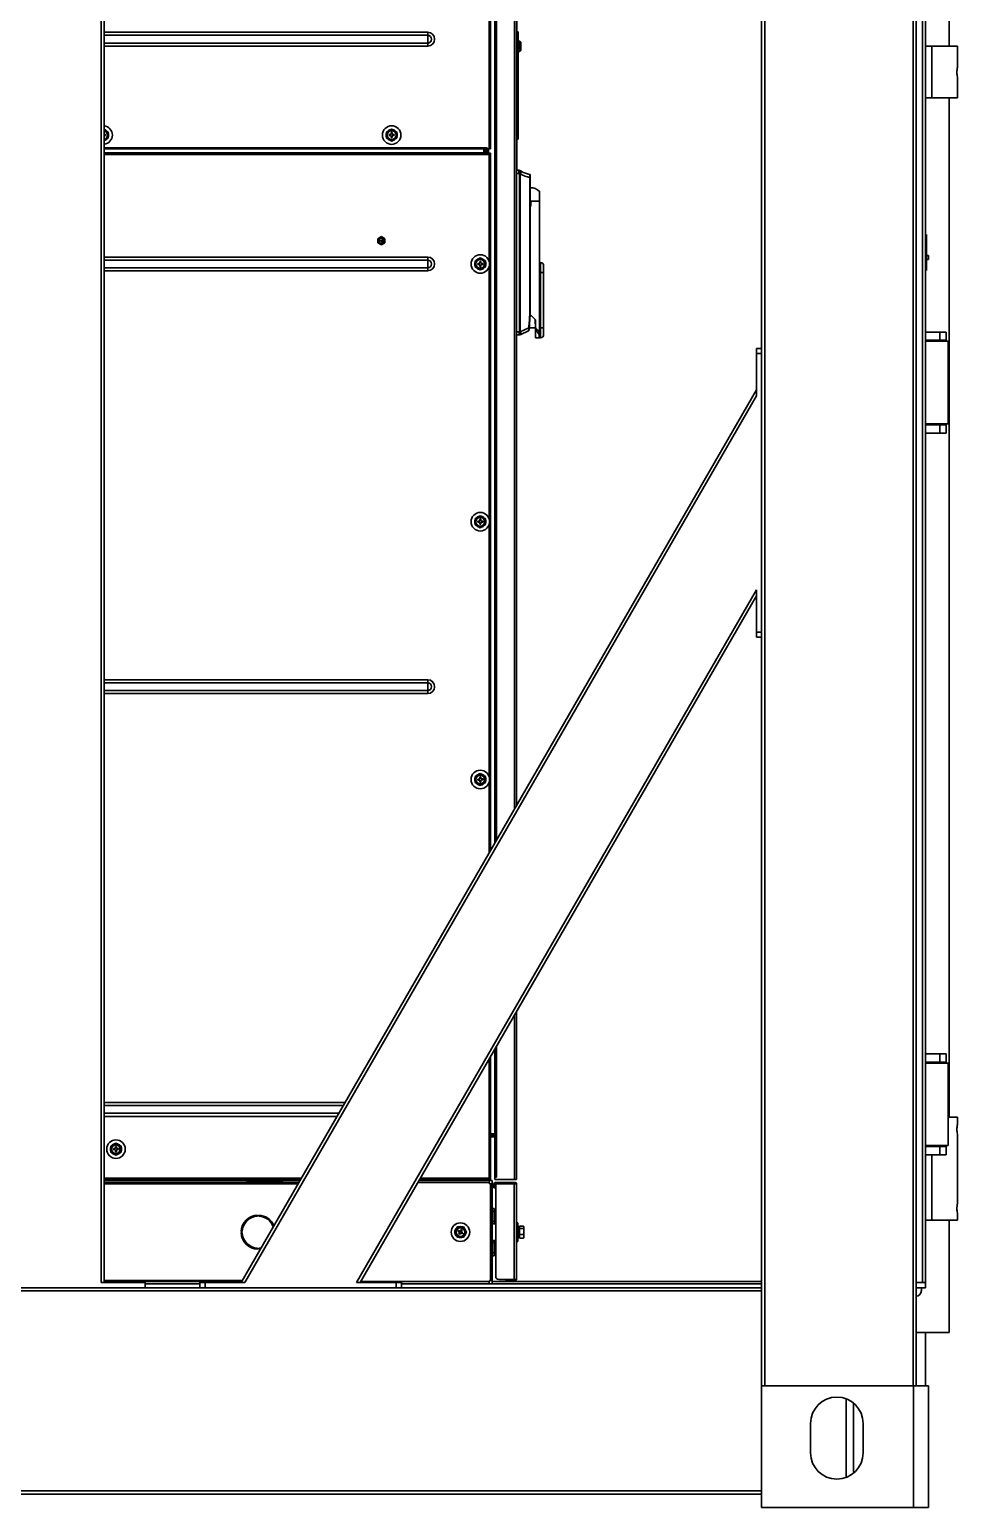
# Model space of a CAD drawing. Header units: millimetres. Extents: x 32496 to 166256, y 3504 to 23939.
# Drawn here: x 37885 to 38785, y 10665 to 12098 of the extents above; entities that cross this region are included whole.
import ezdxf

# ---------------------------------------------------------------- set-up
doc = ezdxf.new("R2010")
doc.units = ezdxf.units.MM
doc.layers.get('0').update_dxf_attribs({"lineweight": 35})

msp = doc.modelspace()

# ---------------------------------------------------------------- linework, layer by layer
at = {"color": 9, "linetype": 'Continuous'}
for p, q in [((38598.352, 10782.575), (38598.352, 13442.575)), ((38742.352, 10782.575), (38742.352, 13442.575)), ((37954.352, 13391.575), (37954.352, 10882.575)), ((38338.052, 12962.547), (38338.052, 11311.604)), ((38355.652, 11342.089), (38355.652, 12932.062)), ((38751.352, 12485.989), (38751.352, 10882.575)), ((38330.952, 11982.075), (38330.952, 12117.958)), ((37957.352, 12095.284), (38271.352, 12095.284)), ((37957.352, 12092.302), (38271.352, 12092.302)), ((38271.352, 12084.849), (37957.352, 12084.849)), ((38271.352, 12081.867), (38271.352, 12095.284)), ((38357.852, 12084.865), (38359.052, 12084.865)), ((38271.352, 12081.867), (37957.352, 12081.867)), ((38760.352, 12081.772), (38760.352, 12031.772)), ((38357.852, 12060.482), (38359.052, 12060.482)), ((37957.352, 11983.275), (38328.952, 11983.275)), ((38357.352, 11986.875), (38357.852, 11986.875)), ((37957.352, 11978.275), (38325.952, 11978.275)), ((38330.952, 11976.675), (37957.352, 11976.675)), ((38327.352, 11978.075), (38327.352, 11982.075)), ((38330.952, 11873.222), (38330.952, 11976.675)), ((38359.878, 11958.425), (38357.355, 11958.425)), ((38359.878, 11958.425), (38359.877, 11961.425)), ((38359.878, 11958.425), (38361.59, 11960.889)), ((38360.511, 11958.001), (38362.14, 11960.519)), ((38361.19, 11958.001), (38360.511, 11958.001)), ((38360.511, 11804.875), (38360.511, 11958.001)), ((38361.19, 11958.001), (38361.19, 11804.875)), ((38370.854, 11954.536), (38370.468, 11954.536)), ((38370.468, 11827.325), (38370.468, 11954.536)), ((38379.757, 11940.996), (38379.758, 11940.6)), ((38379.758, 11940.6), (38379.759, 11931.526)), ((38370.852, 11926.236), (38371.001, 11926.189)), ((38371.194, 11930.234), (38370.854, 11929.146)), ((38370.854, 11925.74), (38371.001, 11926.189)), ((38370.854, 11925.74), (38371.001, 11926.189)), ((38371.601, 11931.526), (38371.194, 11930.234)), ((38371.601, 11931.525), (38371.566, 11931.325)), ((38376.013, 11931.526), (38371.601, 11931.525)), ((38379.759, 11931.526), (38376.013, 11931.526)), ((38379.853, 11931.525), (38379.759, 11931.525)), ((38379.759, 11804.741), (38379.759, 11931.525)), ((38755.352, 11889.109), (38754.352, 11889.109)), ((37957.352, 11877.284), (38271.352, 11877.284)), ((37957.352, 11874.302), (38271.352, 11874.302)), ((38271.352, 11863.867), (38271.352, 11877.284)), ((38330.952, 11623.222), (38330.952, 11867.958)), ((38380.853, 11862.418), (38380.852, 11871.875)), ((38755.352, 11874.434), (38754.352, 11874.434)), ((38271.352, 11866.849), (37957.352, 11866.849)), ((38271.352, 11863.867), (37957.352, 11863.867)), ((38380.853, 11862.418), (38379.853, 11862.418)), ((38383.853, 11862.421), (38380.853, 11862.418)), ((38380.853, 11808.518), (38380.853, 11862.418)), ((38370.468, 11827.325), (38370.854, 11827.325)), ((38375.653, 11812.816), (38375.654, 11816.725)), ((38357.355, 11804.725), (38360.19, 11804.725)), ((38360.189, 11801.725), (38360.19, 11804.725)), ((38360.511, 11804.875), (38360.19, 11804.725)), ((38360.19, 11804.725), (38361.457, 11802.007)), ((38361.19, 11804.875), (38360.511, 11804.875)), ((38361.778, 11802.156), (38360.511, 11804.875)), ((38369.418, 11808.712), (38361.19, 11804.875)), ((38379.552, 11799.025), (38379.553, 11801.932)), ((38379.759, 11804.741), (38379.853, 11804.741)), ((38379.853, 11808.518), (38380.853, 11808.518)), ((38380.852, 11799.076), (38380.853, 11808.518)), ((38380.853, 11808.518), (38383.853, 11808.521)), ((38595.352, 11783.601), (38590.352, 11783.601)), ((38590.352, 11742.601), (38093.816, 10882.575)), ((38330.952, 11373.222), (38330.952, 11617.958)), ((38590.352, 11554.601), (38202.358, 10882.575)), ((38595.352, 11513.601), (38590.352, 11513.601)), ((37957.352, 11467.284), (38271.352, 11467.284)), ((38271.352, 11453.867), (38271.352, 11467.284)), ((37957.352, 11464.302), (38271.352, 11464.302)), ((38271.352, 11456.849), (37957.352, 11456.849)), ((38271.352, 11453.867), (37957.352, 11453.867)), ((38330.952, 11299.307), (38330.952, 11367.958)), ((38355.652, 10982.575), (38355.652, 11142.089)), ((38338.052, 11111.604), (38338.052, 10984.775)), ((38330.952, 10983.975), (38330.952, 11099.307)), ((37957.352, 11057.284), (38191.219, 11057.284)), ((37957.352, 11054.302), (38189.498, 11054.302)), ((38185.195, 11046.849), (37957.352, 11046.849)), ((38183.473, 11043.867), (37957.352, 11043.867)), ((38760.352, 11015.575), (38760.352, 11014.575)), ((38760.352, 11006.575), (38760.352, 10943.132)), ((37957.352, 10983.975), (38148.895, 10983.975)), ((38264.365, 10983.975), (38330.952, 10983.975)), ((38330.852, 10979.166), (38330.852, 10981.575)), ((38336.552, 10978.575), (38336.552, 10979.575)), ((38145.777, 10978.575), (37957.352, 10978.575)), ((38336.352, 10978.375), (38335.352, 10978.375)), ((38355.352, 10885.575), (38355.352, 10978.575)), ((38335.852, 10951.575), (38333.852, 10951.575)), ((38335.852, 10941.775), (38333.852, 10941.775)), ((38336.052, 10941.575), (38336.052, 10939.575)), ((38336.052, 10921.575), (38336.052, 10923.575)), ((38335.852, 10921.375), (38333.852, 10921.375)), ((38333.852, 10911.575), (38335.852, 10911.575)), ((37957.352, 10884.575), (38091.506, 10884.575)), ((38055.352, 10877.575), (38055.352, 10882.575)), ((38216.852, 10883.575), (38216.852, 10882.575)), ((38240.822, 10877.575), (38240.822, 10882.575)), ((38330.852, 10881.575), (38330.852, 10883.985)), ((38595.352, 10883.775), (38333.852, 10883.775)), ((38595.352, 10874.575), (36481.352, 10874.575)), ((38742.852, 10782.575), (38742.852, 10664.575)), ((38595.352, 10680.575), (36481.352, 10680.575))]:
    msp.add_line(p, q, dxfattribs=at)
at = {"color": 7, "linetype": 'Continuous'}
for p, q in [((38745.352, 10782.575), (38745.352, 13442.575)), ((37957.352, 13391.575), (37957.352, 10882.575)), ((38777.352, 12081.772), (38777.352, 13172.912)), ((38332.352, 12972.419), (38332.352, 11982.075)), ((38336.352, 11308.66), (38336.352, 12963.575)), ((38357.352, 12929.118), (38357.352, 11345.033)), ((38595.352, 11788.162), (38595.352, 12485.989)), ((38754.352, 12490.55), (38754.352, 10877.575)), ((38357.852, 11961.425), (38357.852, 12256.275)), ((38359.052, 12095.575), (38357.852, 12095.575)), ((38359.052, 11991.575), (38359.052, 12095.575)), ((38359.052, 12086.575), (38360.852, 12086.575)), ((38361.852, 12085.575), (38360.852, 12086.575)), ((38360.852, 12076.575), (38360.852, 12086.575)), ((38361.852, 12077.575), (38361.852, 12085.575)), ((38359.052, 12076.575), (38360.852, 12076.575)), ((38361.852, 12077.575), (38360.852, 12076.575)), ((38754.352, 12081.772), (38785.352, 12081.772)), ((38785.352, 12061.772), (38785.352, 12081.772)), ((38785.352, 12061.772), (38785.332, 12061.675)), ((38785.332, 12061.675), (38785.352, 12061.772)), ((38785.352, 12061.772), (38785.332, 12061.675)), ((38785.352, 12051.772), (38785.332, 12051.868)), ((38785.332, 12051.868), (38785.352, 12051.772)), ((38785.332, 12051.868), (38785.352, 12051.772)), ((38785.352, 12031.772), (38785.352, 12051.772)), ((38754.352, 12031.772), (38785.352, 12031.772)), ((38777.352, 11043.132), (38777.352, 12031.772)), ((37957.352, 12000.754), (37961.326, 11998.507)), ((37961.377, 11992.733), (37961.326, 11998.507)), ((38231.326, 11998.418), (38236.3, 12001.349)), ((38231.377, 11992.644), (38231.326, 11998.418)), ((38235.829, 11998.071), (38236.829, 11998.08)), ((38235.843, 11996.571), (38235.829, 11998.071)), ((38236.3, 12001.349), (38241.326, 11998.507)), ((38236.829, 11998.08), (38236.843, 11996.58)), ((38241.377, 11992.733), (38241.326, 11998.507)), ((37957.352, 11996.084), (37958.847, 11996.098)), ((37961.377, 11992.733), (37957.352, 11990.361)), ((37958.856, 11995.098), (37957.356, 11995.084)), ((37958.847, 11996.098), (37958.856, 11995.098)), ((38236.403, 11989.802), (38231.377, 11992.644)), ((38233.847, 11996.053), (38235.347, 11996.067)), ((38233.856, 11995.053), (38233.847, 11996.053)), ((38235.356, 11995.067), (38233.856, 11995.053)), ((38235.874, 11993.071), (38235.86, 11994.571)), ((38236.874, 11993.08), (38235.874, 11993.071)), ((38241.377, 11992.733), (38236.403, 11989.802)), ((38236.86, 11994.58), (38236.874, 11993.08)), ((38237.347, 11996.084), (38238.847, 11996.098)), ((38238.856, 11995.098), (38237.356, 11995.084)), ((38238.847, 11996.098), (38238.856, 11995.098)), ((38328.952, 11982.075), (38328.952, 11983.275)), ((38359.052, 11991.575), (38357.852, 11991.575)), ((37957.352, 11982.075), (38332.352, 11982.075)), ((37957.352, 11978.075), (38332.352, 11978.075)), ((38325.952, 11978.075), (38325.952, 11982.075)), ((38328.852, 11982.075), (38328.852, 11978.075)), ((38330.352, 11982.075), (38330.352, 11978.075)), ((38330.952, 11976.675), (38330.952, 11978.075)), ((38332.352, 11978.075), (38332.352, 11301.732)), ((38357.354, 11961.425), (38359.877, 11961.425)), ((38370.854, 11954.536), (38370.854, 11956.982)), ((38370.854, 11954.536), (38370.854, 11827.325)), ((38379.852, 11940.6), (38379.852, 11940.778)), ((38379.853, 11931.525), (38379.852, 11940.6)), ((38379.853, 11931.525), (38379.853, 11812.772)), ((38222.852, 11895.096), (38226.352, 11897.117)), ((38226.352, 11897.117), (38229.852, 11895.096)), ((38755.352, 11897.288), (38755.346, 11897.394)), ((38755.352, 11864.289), (38755.352, 11899.254)), ((38222.852, 11895.096), (38222.852, 11891.055)), ((38226.352, 11889.034), (38222.852, 11891.055)), ((38223.731, 11893.725), (38224.706, 11893.725)), ((38223.731, 11893.587), (38223.731, 11893.725)), ((38224.489, 11893.587), (38223.731, 11893.587)), ((38223.758, 11892.896), (38223.731, 11892.785)), ((38223.731, 11892.73), (38223.731, 11892.785)), ((38223.731, 11892.73), (38223.758, 11892.619)), ((38223.812, 11892.979), (38223.758, 11892.896)), ((38223.758, 11892.619), (38223.866, 11892.508)), ((38224.489, 11893.587), (38223.812, 11892.979)), ((38223.866, 11892.508), (38223.974, 11892.453)), ((38223.893, 11892.785), (38223.947, 11892.896)), ((38223.893, 11892.785), (38223.893, 11892.73)), ((38223.947, 11892.647), (38223.893, 11892.73)), ((38223.947, 11892.896), (38224.706, 11893.587)), ((38224.029, 11892.591), (38223.947, 11892.647)), ((38223.974, 11892.453), (38224.137, 11892.425)), ((38224.164, 11892.564), (38224.029, 11892.591)), ((38224.245, 11892.425), (38224.137, 11892.425)), ((38224.164, 11892.564), (38224.272, 11892.564)), ((38224.245, 11892.425), (38224.435, 11892.453)), ((38224.408, 11892.591), (38224.272, 11892.564)), ((38224.489, 11892.647), (38224.408, 11892.591)), ((38224.435, 11892.453), (38224.543, 11892.508)), ((38224.543, 11892.73), (38224.489, 11892.647)), ((38224.543, 11892.73), (38224.679, 11892.73)), ((38224.543, 11892.508), (38224.652, 11892.619)), ((38224.652, 11892.619), (38224.679, 11892.73)), ((38224.706, 11893.725), (38224.706, 11893.587)), ((38224.922, 11893.725), (38225.085, 11893.725)), ((38224.922, 11892.425), (38224.922, 11893.725)), ((38225.085, 11892.425), (38224.922, 11892.425)), ((38225.085, 11893.725), (38225.085, 11892.647)), ((38225.247, 11892.84), (38225.085, 11892.647)), ((38225.085, 11892.425), (38225.247, 11892.619)), ((38225.247, 11892.84), (38225.247, 11892.619)), ((38225.491, 11893.255), (38225.464, 11893.228)), ((38225.464, 11893.228), (38225.627, 11893.062)), ((38225.627, 11893.062), (38225.464, 11892.896)), ((38225.464, 11892.896), (38225.491, 11892.868)), ((38225.627, 11893.117), (38225.491, 11893.255)), ((38225.491, 11892.868), (38225.627, 11893.006)), ((38225.627, 11893.311), (38225.681, 11893.311)), ((38225.627, 11893.117), (38225.627, 11893.311)), ((38225.627, 11892.813), (38225.627, 11893.006)), ((38225.681, 11892.813), (38225.627, 11892.813)), ((38225.681, 11893.311), (38225.681, 11893.117)), ((38225.816, 11893.255), (38225.681, 11893.117)), ((38225.681, 11893.062), (38225.843, 11893.228)), ((38225.843, 11892.896), (38225.681, 11893.062)), ((38225.681, 11893.006), (38225.816, 11892.868)), ((38225.681, 11893.006), (38225.681, 11892.813)), ((38225.843, 11893.228), (38225.816, 11893.255)), ((38225.816, 11892.868), (38225.843, 11892.896)), ((38226.114, 11893.504), (38226.06, 11893.366)), ((38226.06, 11893.228), (38226.06, 11893.366)), ((38226.06, 11893.228), (38226.114, 11893.089)), ((38226.195, 11893.615), (38226.114, 11893.504)), ((38226.114, 11893.089), (38226.195, 11893.006)), ((38226.114, 11892.73), (38226.249, 11892.73)), ((38226.114, 11892.73), (38226.141, 11892.647)), ((38226.141, 11892.647), (38226.222, 11892.536)), ((38226.331, 11893.698), (38226.195, 11893.615)), ((38226.195, 11893.338), (38226.222, 11893.421)), ((38226.195, 11893.338), (38226.195, 11893.255)), ((38226.222, 11893.172), (38226.195, 11893.255)), ((38226.195, 11893.006), (38226.331, 11892.923)), ((38226.222, 11893.421), (38226.277, 11893.504)), ((38226.277, 11893.117), (38226.222, 11893.172)), ((38226.222, 11892.536), (38226.358, 11892.453)), ((38226.304, 11892.647), (38226.249, 11892.73)), ((38226.277, 11893.504), (38226.358, 11893.56)), ((38226.358, 11893.062), (38226.277, 11893.117)), ((38226.385, 11892.591), (38226.304, 11892.647)), ((38226.466, 11893.725), (38226.331, 11893.698)), ((38226.331, 11892.923), (38226.466, 11892.896)), ((38229.852, 11891.055), (38226.352, 11889.034)), ((38226.358, 11893.56), (38226.439, 11893.587)), ((38226.439, 11893.034), (38226.358, 11893.062)), ((38226.358, 11892.453), (38226.493, 11892.425)), ((38226.466, 11892.564), (38226.385, 11892.591)), ((38226.629, 11893.587), (38226.439, 11893.587)), ((38226.439, 11893.034), (38226.629, 11893.034)), ((38226.466, 11893.725), (38226.602, 11893.725)), ((38226.602, 11892.896), (38226.466, 11892.896)), ((38226.466, 11892.564), (38226.629, 11892.564)), ((38226.602, 11892.425), (38226.493, 11892.425)), ((38226.737, 11893.698), (38226.602, 11893.725)), ((38226.602, 11892.896), (38226.737, 11892.923)), ((38226.602, 11892.425), (38226.737, 11892.453)), ((38226.629, 11893.587), (38226.71, 11893.56)), ((38226.71, 11893.062), (38226.629, 11893.034)), ((38226.71, 11892.591), (38226.629, 11892.564)), ((38226.71, 11893.56), (38226.791, 11893.504)), ((38226.791, 11893.117), (38226.71, 11893.062)), ((38226.791, 11892.647), (38226.71, 11892.591)), ((38226.872, 11893.615), (38226.737, 11893.698)), ((38226.737, 11892.923), (38226.899, 11893.034)), ((38226.737, 11892.453), (38226.872, 11892.536)), ((38226.791, 11893.504), (38226.845, 11893.421)), ((38226.845, 11893.172), (38226.791, 11893.117)), ((38226.845, 11892.73), (38226.791, 11892.647)), ((38226.845, 11893.421), (38226.872, 11893.338)), ((38226.872, 11893.255), (38226.845, 11893.172)), ((38226.872, 11892.813), (38226.845, 11892.73)), ((38226.954, 11893.504), (38226.872, 11893.615)), ((38226.872, 11893.255), (38226.872, 11893.338)), ((38226.899, 11892.979), (38226.872, 11892.813)), ((38226.872, 11892.536), (38226.954, 11892.647)), ((38226.899, 11892.979), (38226.899, 11893.034)), ((38227.008, 11893.366), (38226.954, 11893.504)), ((38226.954, 11892.647), (38227.008, 11892.785)), ((38227.035, 11893.172), (38227.008, 11893.366)), ((38227.008, 11892.785), (38227.035, 11892.979)), ((38227.035, 11893.172), (38227.035, 11892.979)), ((38227.252, 11893.725), (38227.414, 11893.725)), ((38227.252, 11892.425), (38227.252, 11893.725)), ((38227.495, 11892.425), (38227.252, 11892.425)), ((38227.414, 11893.725), (38227.414, 11892.702)), ((38227.793, 11893.725), (38227.414, 11892.702)), ((38227.495, 11892.425), (38227.902, 11893.587)), ((38227.793, 11893.725), (38228.01, 11893.725)), ((38227.902, 11893.587), (38228.308, 11892.425)), ((38228.389, 11892.702), (38228.01, 11893.725)), ((38228.552, 11892.425), (38228.308, 11892.425)), ((38228.389, 11893.725), (38228.552, 11893.725)), ((38228.389, 11892.702), (38228.389, 11893.725)), ((38228.552, 11893.725), (38228.552, 11892.425)), ((38229.852, 11891.055), (38229.852, 11895.096)), ((38317.326, 11873.418), (38322.3, 11876.349)), ((38317.377, 11867.644), (38317.326, 11873.418)), ((38319.847, 11871.053), (38321.347, 11871.067)), ((38319.856, 11870.053), (38319.847, 11871.053)), ((38321.356, 11870.067), (38319.856, 11870.053)), ((38321.829, 11873.071), (38322.829, 11873.08)), ((38321.843, 11871.571), (38321.829, 11873.071)), ((38321.874, 11868.071), (38321.86, 11869.571)), ((38322.874, 11868.08), (38321.874, 11868.071)), ((38322.3, 11876.349), (38327.326, 11873.507)), ((38322.829, 11873.08), (38322.843, 11871.58)), ((38322.86, 11869.58), (38322.874, 11868.08)), ((38323.347, 11871.084), (38324.847, 11871.098)), ((38324.856, 11870.098), (38323.356, 11870.084)), ((38324.847, 11871.098), (38324.856, 11870.098)), ((38327.377, 11867.733), (38327.326, 11873.507)), ((38379.852, 11871.875), (38380.852, 11871.875)), ((38383.852, 11868.875), (38383.853, 11862.421)), ((38755.352, 11868.537), (38755.344, 11868.413)), ((38757.352, 11878.772), (38755.352, 11878.772)), ((38755.352, 11874.772), (38757.352, 11874.772)), ((38757.352, 11874.772), (38757.352, 11878.772)), ((38322.403, 11864.802), (38317.377, 11867.644)), ((38327.377, 11867.733), (38322.403, 11864.802)), ((38379.853, 11864.324), (38379.853, 11862.418)), ((38379.853, 11862.418), (38379.853, 11808.518)), ((38383.853, 11862.421), (38383.853, 11808.521)), ((38370.747, 11821.418), (38370.854, 11821.525)), ((38370.747, 11821.418), (38370.854, 11821.525)), ((38370.854, 11821.525), (38371.054, 11821.326)), ((38370.854, 11821.525), (38371.053, 11821.326)), ((38371.053, 11821.326), (38375.654, 11816.725)), ((38371.054, 11821.326), (38375.654, 11816.725)), ((38375.854, 11808.852), (38375.854, 11816.026)), ((38360.189, 11801.725), (38357.354, 11801.725)), ((38361.778, 11802.156), (38361.457, 11802.007)), ((38361.778, 11802.156), (38369.194, 11805.615)), ((38375.852, 11808.525), (38369.781, 11808.525)), ((38375.853, 11803.775), (38375.852, 11799.025)), ((38375.852, 11799.025), (38379.552, 11799.025)), ((38375.854, 11804.953), (38375.853, 11803.775)), ((38375.854, 11808.852), (38375.854, 11806.275)), ((38375.854, 11806.275), (38375.854, 11804.953)), ((38379.853, 11802.157), (38379.852, 11799.509)), ((38379.852, 11800.099), (38379.852, 11799.255)), ((38379.852, 11799.255), (38379.852, 11799.076)), ((38380.852, 11799.076), (38379.852, 11799.076)), ((38379.853, 11809.279), (38379.853, 11804.741)), ((38379.853, 11808.518), (38379.853, 11806.932)), ((38379.853, 11804.741), (38379.853, 11802.157)), ((38379.853, 11803.775), (38379.853, 11803.267)), ((38379.853, 11803.267), (38379.853, 11802.172)), ((38383.853, 11808.521), (38383.852, 11802.103)), ((38383.852, 11802.103), (38383.852, 11802.076)), ((38754.352, 11804.575), (38774.352, 11804.575)), ((38754.352, 11796.575), (38774.352, 11796.575)), ((38768.352, 11804.575), (38768.352, 11796.575)), ((38774.352, 11796.575), (38774.352, 11804.575)), ((38595.352, 11788.601), (38590.352, 11788.601)), ((38590.352, 11742.601), (38590.352, 11788.601)), ((38595.352, 11788.162), (38595.352, 11509.039)), ((38754.352, 11795.575), (38776.352, 11795.575)), ((38776.352, 11795.575), (38776.352, 11715.575)), ((38590.352, 11748.601), (38090.352, 10882.575)), ((38776.352, 11715.575), (38754.352, 11715.575)), ((38754.352, 11714.575), (38774.352, 11714.575)), ((38768.352, 11714.575), (38768.352, 11706.575)), ((38774.352, 11706.575), (38774.352, 11714.575)), ((38774.352, 11706.575), (38754.352, 11706.575)), ((38317.326, 11623.418), (38322.3, 11626.349)), ((38322.3, 11626.349), (38327.326, 11623.507)), ((38317.377, 11617.644), (38317.326, 11623.418)), ((38322.403, 11614.802), (38317.377, 11617.644)), ((38319.847, 11621.053), (38321.347, 11621.067)), ((38319.856, 11620.053), (38319.847, 11621.053)), ((38321.356, 11620.067), (38319.856, 11620.053)), ((38321.829, 11623.071), (38322.829, 11623.08)), ((38321.843, 11621.571), (38321.829, 11623.071)), ((38321.874, 11618.071), (38321.86, 11619.571)), ((38322.874, 11618.08), (38321.874, 11618.071)), ((38327.377, 11617.733), (38322.403, 11614.802)), ((38322.829, 11623.08), (38322.843, 11621.58)), ((38322.86, 11619.58), (38322.874, 11618.08)), ((38323.347, 11621.084), (38324.847, 11621.098)), ((38324.856, 11620.098), (38323.356, 11620.084)), ((38324.847, 11621.098), (38324.856, 11620.098)), ((38327.377, 11617.733), (38327.326, 11623.507)), ((38590.352, 11508.601), (38590.352, 11554.601)), ((38590.352, 11548.601), (38205.822, 10882.575)), ((38595.352, 11508.601), (38590.352, 11508.601)), ((38595.352, 10877.575), (38595.352, 11509.039)), ((38317.326, 11373.418), (38322.3, 11376.349)), ((38317.377, 11367.644), (38317.326, 11373.418)), ((38322.403, 11364.802), (38317.377, 11367.644)), ((38319.847, 11371.053), (38321.347, 11371.067)), ((38319.856, 11370.053), (38319.847, 11371.053)), ((38321.356, 11370.067), (38319.856, 11370.053)), ((38321.829, 11373.071), (38322.829, 11373.08)), ((38321.843, 11371.571), (38321.829, 11373.071)), ((38321.874, 11368.071), (38321.86, 11369.571)), ((38322.874, 11368.08), (38321.874, 11368.071)), ((38322.3, 11376.349), (38327.326, 11373.507)), ((38327.377, 11367.733), (38322.403, 11364.802)), ((38322.829, 11373.08), (38322.843, 11371.58)), ((38322.86, 11369.58), (38322.874, 11368.08)), ((38323.347, 11371.084), (38324.847, 11371.098)), ((38324.856, 11370.098), (38323.356, 11370.084)), ((38324.847, 11371.098), (38324.856, 11370.098)), ((38327.377, 11367.733), (38327.326, 11373.507)), ((38357.352, 11145.033), (38357.352, 10982.575)), ((38336.352, 10982.575), (38336.352, 11108.66)), ((38332.352, 11101.732), (38332.352, 10982.575)), ((38754.352, 11104.575), (38774.352, 11104.575)), ((38754.352, 11096.575), (38774.352, 11096.575)), ((38754.352, 11095.575), (38776.352, 11095.575)), ((38768.352, 11104.575), (38768.352, 11096.575)), ((38774.352, 11096.575), (38774.352, 11104.575)), ((38776.352, 11095.575), (38776.352, 11015.575)), ((38776.352, 11043.132), (38785.352, 11043.132)), ((38785.352, 11036.517), (38785.352, 11043.132)), ((38336.352, 11027.075), (38332.352, 11027.075)), ((38336.352, 11025.575), (38332.352, 11025.575)), ((38332.352, 11024.075), (38336.352, 11024.075)), ((38785.352, 11036.517), (38785.332, 11036.42)), ((38785.332, 11036.42), (38785.352, 11036.517)), ((38785.352, 11036.517), (38785.332, 11036.42)), ((38785.352, 11026.517), (38785.332, 11026.613)), ((38785.332, 11026.613), (38785.352, 11026.517)), ((38785.332, 11026.613), (38785.352, 11026.517)), ((38785.352, 10959.747), (38785.352, 11026.517)), ((37963.826, 11014.918), (37968.8, 11017.849)), ((37963.877, 11009.144), (37963.826, 11014.918)), ((37968.903, 11006.302), (37963.877, 11009.144)), ((37966.347, 11012.553), (37967.847, 11012.567)), ((37966.356, 11011.553), (37966.347, 11012.553)), ((37967.856, 11011.567), (37966.356, 11011.553)), ((37968.329, 11014.571), (37969.329, 11014.58)), ((37968.343, 11013.071), (37968.329, 11014.571)), ((37968.374, 11009.571), (37968.36, 11011.071)), ((37969.374, 11009.58), (37968.374, 11009.571)), ((37968.8, 11017.849), (37973.826, 11015.007)), ((37973.877, 11009.233), (37968.903, 11006.302)), ((37969.329, 11014.58), (37969.343, 11013.08)), ((37969.36, 11011.08), (37969.374, 11009.58)), ((37969.847, 11012.584), (37971.347, 11012.598)), ((37971.356, 11011.598), (37969.856, 11011.584)), ((37971.347, 11012.598), (37971.356, 11011.598)), ((37973.877, 11009.233), (37973.826, 11015.007)), ((38776.352, 11015.575), (38754.352, 11015.575)), ((38754.352, 11014.575), (38774.352, 11014.575)), ((38768.352, 11014.575), (38768.352, 11006.575)), ((38774.352, 11006.575), (38774.352, 11014.575)), ((38774.352, 11006.575), (38754.352, 11006.575)), ((38148.087, 10982.575), (37957.352, 10982.575)), ((38147.509, 10981.575), (37957.352, 10981.575)), ((37957.352, 10979.575), (38146.355, 10979.575)), ((38096.102, 10980.575), (38096.102, 10981.575)), ((38096.102, 10980.575), (38130.602, 10980.575)), ((38130.602, 10980.575), (38130.602, 10981.575)), ((38261.825, 10979.575), (38329.352, 10979.575)), ((38333.852, 10981.575), (38262.979, 10981.575)), ((38263.557, 10982.575), (38332.352, 10982.575)), ((38307.852, 10981.575), (38307.852, 10982.575)), ((38308.852, 10981.575), (38308.852, 10982.575)), ((38311.352, 10981.575), (38311.352, 10982.575)), ((38326.352, 10981.575), (38326.352, 10982.575)), ((38328.852, 10981.575), (38328.852, 10982.575)), ((38330.952, 10982.575), (38330.952, 10983.975)), ((38333.852, 10981.575), (38333.852, 10978.575)), ((38336.352, 10984.775), (38338.052, 10984.775)), ((38336.352, 10982.575), (38357.352, 10982.575)), ((38356.352, 10979.575), (38336.552, 10979.575)), ((38356.352, 10978.575), (38356.352, 10979.575)), ((38331.583, 10978.575), (38333.852, 10978.575)), ((38332.352, 10976.575), (38332.352, 10886.575)), ((38333.852, 10978.575), (38333.852, 10884.575)), ((38335.352, 10978.375), (38335.352, 10974.575)), ((38336.352, 10974.575), (38335.352, 10974.575)), ((38336.352, 10978.375), (38336.352, 10974.575)), ((38357.352, 10978.575), (38336.552, 10978.575)), ((38337.352, 10888.575), (38337.352, 10978.575)), ((38357.352, 10978.575), (38357.352, 10885.575)), ((38333.852, 10954.575), (38335.852, 10954.575)), ((38335.852, 10941.775), (38335.852, 10954.575)), ((38337.352, 10953.075), (38335.852, 10953.075)), ((38785.352, 10959.747), (38785.332, 10959.65)), ((38785.332, 10959.65), (38785.352, 10959.747)), ((38785.352, 10959.747), (38785.332, 10959.65)), ((38106.352, 10948.068), (38106.352, 10947.067)), ((38107.352, 10947.067), (38107.352, 10948.068)), ((38297.328, 10931.576), (38300.215, 10936.576)), ((38300.215, 10936.576), (38305.989, 10936.575)), ((38305.989, 10936.575), (38308.875, 10931.575)), ((38337.352, 10944.075), (38335.852, 10944.075)), ((38337.352, 10941.575), (38336.052, 10941.575)), ((38337.352, 10939.575), (38336.052, 10939.575)), ((38357.352, 10940.575), (38358.952, 10940.575)), ((38358.952, 10922.575), (38358.952, 10940.575)), ((38358.952, 10936.925), (38360.552, 10936.925)), ((38360.552, 10926.102), (38360.552, 10937.049)), ((38360.852, 10937.316), (38364.252, 10937.316)), ((38364.552, 10926.102), (38364.552, 10937.049)), ((38754.352, 10943.132), (38785.352, 10943.132)), ((38777.352, 10834.272), (38777.352, 10943.132)), ((38785.352, 10949.747), (38785.332, 10949.843)), ((38785.332, 10949.843), (38785.352, 10949.747)), ((38785.332, 10949.843), (38785.352, 10949.747)), ((38785.352, 10943.132), (38785.352, 10949.747)), ((38091.36, 10932.075), (38090.359, 10932.075)), ((38090.359, 10931.075), (38091.36, 10931.075)), ((38300.214, 10926.576), (38297.328, 10931.576)), ((38305.988, 10926.575), (38300.214, 10926.576)), ((38300.687, 10932.393), (38301.187, 10933.259)), ((38301.986, 10931.643), (38300.687, 10932.393)), ((38301.187, 10933.259), (38302.486, 10932.509)), ((38301.418, 10929.661), (38302.169, 10930.96)), ((38302.284, 10929.16), (38301.418, 10929.661)), ((38303.034, 10930.459), (38302.284, 10929.16)), ((38303.169, 10932.692), (38303.919, 10933.99)), ((38305.016, 10929.892), (38303.718, 10930.642)), ((38303.919, 10933.99), (38304.785, 10933.49)), ((38304.785, 10933.49), (38304.035, 10932.191)), ((38304.218, 10931.508), (38305.517, 10930.758)), ((38305.517, 10930.758), (38305.016, 10929.892)), ((38305.988, 10926.575), (38308.875, 10931.575)), ((38336.052, 10923.575), (38337.352, 10923.575)), ((38357.352, 10922.575), (38358.952, 10922.575)), ((38358.952, 10926.225), (38360.552, 10926.225)), ((38360.852, 10934.977), (38364.252, 10934.977)), ((38360.852, 10929.236), (38364.252, 10929.236)), ((38360.852, 10925.835), (38364.252, 10925.835)), ((38106.352, 10916.084), (38106.352, 10915.083)), ((38107.352, 10915.083), (38107.352, 10916.084)), ((38335.852, 10908.575), (38333.852, 10908.575)), ((38335.852, 10908.575), (38335.852, 10921.375)), ((38337.352, 10919.075), (38335.852, 10919.075)), ((38337.352, 10910.075), (38335.852, 10910.075)), ((38336.052, 10921.575), (38337.352, 10921.575)), ((37997.352, 10882.575), (37954.352, 10882.575)), ((38090.929, 10883.575), (37957.352, 10883.575)), ((37997.352, 10882.575), (37997.352, 10877.575)), ((38050.352, 10881.575), (37997.352, 10881.575)), ((38050.352, 10882.575), (38093.816, 10882.575)), ((38050.352, 10877.575), (38050.352, 10882.575)), ((38202.358, 10882.575), (38245.822, 10882.575)), ((38329.352, 10883.575), (38206.399, 10883.575)), ((38213.852, 10882.575), (38213.852, 10883.575)), ((38245.822, 10877.575), (38245.822, 10882.575)), ((38595.352, 10881.575), (38245.822, 10881.575)), ((38333.852, 10884.575), (38331.583, 10884.575)), ((38333.852, 10884.575), (38333.852, 10881.575)), ((38595.352, 10883.575), (38333.852, 10883.575)), ((38340.352, 10885.575), (38357.352, 10885.575)), ((38347.352, 10885.575), (38347.352, 10884.575)), ((38347.352, 10884.575), (38356.352, 10884.575)), ((38356.352, 10885.575), (38356.352, 10884.575)), ((38754.352, 10882.575), (38745.352, 10882.575)), ((38777.352, 10891.272), (38777.352, 10837.272)), ((37997.352, 10877.575), (37817.352, 10877.575)), ((38050.352, 10877.575), (37997.352, 10877.575)), ((38245.822, 10877.575), (38050.352, 10877.575)), ((38595.352, 10877.575), (38245.822, 10877.575)), ((38595.352, 10782.575), (38595.352, 10877.575)), ((38750.352, 10877.575), (38745.352, 10877.575)), ((38754.352, 10877.575), (38750.352, 10877.575)), ((38750.352, 10874.855), (38750.352, 10877.575)), ((38745.352, 10834.272), (38777.352, 10834.272)), ((38754.352, 10834.272), (38754.352, 10782.575)), ((38595.352, 10782.575), (38757.352, 10782.575)), ((38595.352, 10782.575), (38595.352, 10664.575)), ((38757.352, 10664.575), (38757.352, 10782.575)), ((38677.352, 10769.819), (38677.352, 10693.832)), ((38684.352, 10701.83), (38684.352, 10765.848)), ((38642.852, 10746.075), (38642.852, 10717.575)), ((38693.852, 10717.575), (38693.852, 10746.075)), ((38595.352, 10677.575), (36481.352, 10677.575)), ((38757.352, 10664.575), (38595.352, 10664.575))]:
    msp.add_line(p, q, dxfattribs=at)
for points in [[(38755.352, 11897.287), (38755.351, 11897.326), (38755.346, 11897.394)], [(38755.352, 11895.006), (38755.35, 11895.066), (38755.312, 11895.285), (38755.235, 11895.474), (38755.13, 11895.634), (38755.003, 11895.765), (38754.86, 11895.868), (38754.716, 11895.938), (38754.595, 11895.977), (38754.514, 11895.995), (38754.457, 11896.004), (38754.411, 11896.01), (38754.369, 11896.014), (38754.352, 11896.015)], [(38754.352, 11867.528), (38754.357, 11867.528), (38754.396, 11867.532), (38754.437, 11867.536), (38754.484, 11867.543), (38754.545, 11867.554), (38754.633, 11867.576), (38754.76, 11867.624), (38754.917, 11867.712), (38755.075, 11867.847), (38755.211, 11868.026), (38755.307, 11868.241), (38755.344, 11868.413)]]:
    msp.add_lwpolyline(points, dxfattribs=at)
for centre, radius in [((38236.352, 11995.575), 9), ((38236.352, 11995.575), 4.25), ((38226.352, 11893.075), 2.5), ((38322.352, 11870.575), 9), ((38322.352, 11870.575), 4.25), ((38322.352, 11620.575), 9), ((38322.352, 11620.575), 4.25), ((38322.352, 11370.575), 9), ((38322.352, 11370.575), 4.25), ((37968.852, 11012.075), 9), ((37968.852, 11012.075), 4.25), ((38303.102, 10931.575), 9), ((38303.102, 10931.575), 4.25)]:
    msp.add_circle(centre, radius, dxfattribs=at)
at = {"color": 9, "linetype": 'Continuous'}
for centre, radius, start, end in [((38271.352, 12088.575), 6.708, 270, 90), ((38271.352, 12088.575), 3.727, 270, 90), ((38373.008, 11977.309), 23, 235.188183, 237.086377), ((38754.352, 11895.008), 0.998, 63.404821, 65.720593), ((38754.353, 11895.007), 0.998, 63.562598, 65.608567), ((38754.35, 11895.003), 1.003, 53.989347, 63.554346), ((38754.35, 11895.003), 1.003, 54.151117, 63.39731), ((38754.353, 11895.008), 0.997, 51.084412, 54.14406), ((38754.354, 11895.008), 0.997, 51.17071, 53.981364), ((38754.35, 11895.003), 1.003, 40.174429, 51.156405), ((38754.349, 11895.003), 1.003, 40.462422, 51.070854), ((38754.353, 11895.007), 0.998, 39.267654, 40.452338), ((38754.354, 11895.007), 0.997, 39.321033, 40.162669), ((38754.35, 11895.004), 1.002, 27.308689, 39.305501), ((38754.35, 11895.004), 1.002, 27.321756, 39.252209), ((38754.352, 11895.006), 0.999, 23.136299, 27.300856), ((38754.352, 11895.006), 0.999, 23.272242, 27.287672), ((38754.349, 11895.004), 1.003, 15.189896, 23.274321), ((38754.349, 11895.004), 1.003, 15.191123, 23.138728), ((38754.358, 11895.007), 0.994, 14.133375, 15.181664), ((38754.358, 11895.007), 0.993, 14.140354, 15.180178), ((38754.35, 11895.005), 1.001, 4.4621, 14.131573), ((38754.351, 11895.005), 1, 0.001833, 4.453453), ((38271.352, 11870.575), 6.708, 270, 90), ((38271.352, 11870.575), 3.727, 270, 90), ((38754.348, 11868.54), 1.004, 315.472457, 329.655081), ((38754.354, 11868.536), 0.997, 329.682001, 332.817559), ((38754.35, 11868.538), 1.002, 332.826211, 344.153891), ((38754.358, 11868.536), 0.994, 344.172173, 345.008695), ((38754.356, 11868.536), 0.996, 345.009739, 346.837406), ((38754.347, 11868.538), 1.004, 346.842015, 352.817378), ((38754.352, 11868.538), 1, 352.809348, 359.986273), ((38754.353, 11868.535), 0.997, 298.586615, 301.196446), ((38754.349, 11868.541), 1.004, 301.212365, 313.150717), ((38754.355, 11868.534), 0.995, 313.166878, 315.442408), ((38271.352, 11460.575), 6.708, 270, 90), ((38271.352, 11460.575), 3.727, 270, 90)]:
    msp.add_arc(centre, radius, start, end, dxfattribs=at)
at = {"color": 7, "linetype": 'Continuous'}
for centre, radius, start, end in [((37956.352, 11995.575), 9, 276.39265, 83.611818), ((37956.352, 11995.575), 5.35, 39.669145, 79.192615), ((37956.352, 11995.575), 4.25, 283.65333, 76.337217), ((37956.352, 11995.575), 5.474, 24.516391, 36.501285), ((37956.352, 11995.575), 5.35, 339.669145, 21.348532), ((38236.352, 11995.575), 5.35, 159.669145, 201.348532), ((38236.352, 11995.575), 5.474, 144.516391, 156.501285), ((38236.352, 11995.575), 5.35, 99.669145, 141.348532), ((38236.352, 11995.575), 5.474, 84.516391, 96.501285), ((38236.352, 11995.575), 5.35, 39.669145, 81.348532), ((38236.352, 11995.575), 5.474, 24.516391, 36.501285), ((38236.352, 11995.575), 5.35, 339.669145, 21.348532), ((37956.352, 11995.575), 5.35, 280.795091, 321.348532), ((37956.352, 11995.575), 5.474, 324.516391, 336.501285), ((38236.352, 11995.575), 5.474, 204.516391, 216.501285), ((38236.352, 11995.575), 5.35, 219.669145, 261.348532), ((38235.343, 11996.567), 0.5, 270.508838, 0.508838), ((38235.36, 11994.567), 0.5, 0.508838, 90.508838), ((38236.352, 11995.575), 5.474, 264.516391, 276.501285), ((38237.343, 11996.584), 0.5, 180.508838, 270.508838), ((38237.36, 11994.584), 0.5, 90.508838, 180.508838), ((38236.352, 11995.575), 5.35, 279.669145, 321.348532), ((38236.352, 11995.575), 5.474, 324.516391, 336.501285), ((38359.877, 11958.425), 3, 55.188183, 90), ((38373.008, 11977.309), 20, 235.188183, 237.080334), ((38373.008, 11977.309), 20, 237.079833, 262.562261), ((38370.354, 11956.982), 0.5, 0, 82.562836), ((38370.852, 11931.525), 13, 46.761295, 89.986365), ((38379.552, 11940.778), 0.3, 0, 46.761275), ((38754.348, 11895.005), 1.004, 0.026902, 14.105887), ((38322.352, 11870.575), 5.35, 159.669145, 201.348532), ((38322.352, 11870.575), 5.474, 144.516391, 156.501285), ((38322.352, 11870.575), 5.474, 204.516391, 216.501285), ((38322.352, 11870.575), 5.35, 99.669145, 141.348532), ((38321.343, 11871.567), 0.5, 270.508838, 0.508838), ((38321.36, 11869.567), 0.5, 0.508838, 90.508838), ((38322.352, 11870.575), 5.474, 84.516391, 96.501285), ((38323.343, 11871.584), 0.5, 180.508838, 270.508838), ((38323.36, 11869.584), 0.5, 90.508838, 180.508838), ((38322.352, 11870.575), 5.35, 39.669145, 81.348532), ((38322.352, 11870.575), 5.474, 24.516391, 36.501285), ((38322.352, 11870.575), 5.474, 324.516391, 336.501285), ((38322.352, 11870.575), 5.35, 339.669145, 21.348532), ((38380.852, 11868.875), 3, 0, 90), ((38322.352, 11870.575), 5.35, 219.669145, 261.348532), ((38322.352, 11870.575), 5.474, 264.516391, 276.501285), ((38322.352, 11870.575), 5.35, 279.669145, 321.348532), ((38204.854, 11827.325), 166, 353.542368, 0), ((38360.189, 11804.725), 3, 270, 295), ((38368.983, 11806.068), 0.5, 295.000035, 352.620256), ((38204.854, 11827.325), 166, 352.620244, 353.542357), ((38204.852, 11827.325), 166, 352.955283, 353.521001), ((38379.552, 11799.325), 0.3, 270, 337.5), ((38380.852, 11802.076), 3, 270, 0), ((38322.352, 11620.575), 5.35, 99.669145, 141.348532), ((38322.352, 11620.575), 5.474, 84.516391, 96.501285), ((38322.352, 11620.575), 5.35, 39.669145, 81.348532), ((38322.352, 11620.575), 5.35, 159.669145, 201.348532), ((38322.352, 11620.575), 5.474, 144.516391, 156.501285), ((38322.352, 11620.575), 5.474, 204.516391, 216.501285), ((38322.352, 11620.575), 5.35, 219.669145, 261.348532), ((38321.343, 11621.567), 0.5, 270.508838, 0.508838), ((38321.36, 11619.567), 0.5, 0.508838, 90.508838), ((38322.352, 11620.575), 5.474, 264.516391, 276.501285), ((38323.343, 11621.584), 0.5, 180.508838, 270.508838), ((38323.36, 11619.584), 0.5, 90.508838, 180.508838), ((38322.352, 11620.575), 5.35, 279.669145, 321.348532), ((38322.352, 11620.575), 5.474, 24.516391, 36.501285), ((38322.352, 11620.575), 5.474, 324.516391, 336.501285), ((38322.352, 11620.575), 5.35, 339.669145, 21.348532), ((38322.352, 11370.575), 5.35, 159.669145, 201.348532), ((38322.352, 11370.575), 5.474, 144.516391, 156.501285), ((38322.352, 11370.575), 5.474, 204.516391, 216.501285), ((38322.352, 11370.575), 5.35, 99.669145, 141.348532), ((38322.352, 11370.575), 5.35, 219.669145, 261.348532), ((38321.343, 11371.567), 0.5, 270.508838, 0.508838), ((38321.36, 11369.567), 0.5, 0.508838, 90.508838), ((38322.352, 11370.575), 5.474, 84.516391, 96.501285), ((38323.343, 11371.584), 0.5, 180.508838, 270.508838), ((38323.36, 11369.584), 0.5, 90.508838, 180.508838), ((38322.352, 11370.575), 5.35, 39.669145, 81.348532), ((38322.352, 11370.575), 5.35, 279.669145, 321.348532), ((38322.352, 11370.575), 5.474, 24.516391, 36.501285), ((38322.352, 11370.575), 5.474, 324.516391, 336.501285), ((38322.352, 11370.575), 5.35, 339.669145, 21.348532), ((38322.352, 11370.575), 5.474, 264.516391, 276.501285), ((37968.852, 11012.075), 5.35, 159.669145, 201.348532), ((37968.852, 11012.075), 5.474, 144.516391, 156.501285), ((37968.852, 11012.075), 5.474, 204.516391, 216.501285), ((37968.852, 11012.075), 5.35, 99.669145, 141.348532), ((37968.852, 11012.075), 5.35, 219.669145, 261.348532), ((37967.843, 11013.067), 0.5, 270.508838, 0.508838), ((37967.86, 11011.067), 0.5, 0.508838, 90.508838), ((37968.852, 11012.075), 5.474, 84.516391, 96.501285), ((37969.843, 11013.084), 0.5, 180.508838, 270.508838), ((37969.86, 11011.084), 0.5, 90.508838, 180.508838), ((37968.852, 11012.075), 5.35, 39.669145, 81.348532), ((37968.852, 11012.075), 5.35, 279.669145, 321.348532), ((37968.852, 11012.075), 5.474, 24.516391, 36.501285), ((37968.852, 11012.075), 5.474, 324.516391, 336.501285), ((37968.852, 11012.075), 5.35, 339.669145, 21.348532), ((37968.852, 11012.075), 5.474, 264.516391, 276.501285), ((38329.352, 10976.575), 3, 0, 90), ((38336.552, 10978.375), 1.2, 90, 180), ((38356.352, 10978.575), 1, 0, 90), ((38336.552, 10978.375), 0.2, 90, 180), ((38106.852, 10931.575), 16.5, 91.736502, 178.263498), ((38106.852, 10931.575), 15.5, 91.848572, 178.151428), ((38106.852, 10931.575), 16.5, 21.726384, 88.263498), ((38106.852, 10931.575), 15.5, 18.782544, 88.151428), ((38303.102, 10931.575), 5.474, 114.002154, 125.987048), ((38303.102, 10931.575), 5.35, 69.154908, 110.834295), ((38303.102, 10931.575), 5.474, 54.002154, 65.987048), ((38336.052, 10941.775), 2.2, 180, 270), ((38336.052, 10941.775), 0.2, 180, 270), ((38106.852, 10931.575), 16.5, 181.736502, 268.263498), ((38106.852, 10931.575), 15.5, 181.848572, 268.151428), ((38303.102, 10931.575), 5.474, 174.002154, 185.987048), ((38303.102, 10931.575), 5.35, 129.154908, 170.834295), ((38303.102, 10931.575), 5.35, 189.154908, 230.834295), ((38303.102, 10931.575), 5.474, 234.002154, 245.987048), ((38303.102, 10931.575), 5.35, 249.154908, 290.834295), ((38301.736, 10931.21), 0.5, 329.994601, 59.994601), ((38302.736, 10932.942), 0.5, 239.994601, 329.994601), ((38303.467, 10930.209), 0.5, 59.994601, 149.994601), ((38304.468, 10931.941), 0.5, 149.994601, 239.994601), ((38303.102, 10931.575), 5.474, 294.002154, 305.987048), ((38303.102, 10931.575), 5.35, 9.154908, 50.834295), ((38303.102, 10931.575), 5.35, 309.154908, 350.834295), ((38303.102, 10931.575), 5.474, 354.002154, 5.987048), ((38336.052, 10921.375), 2.2, 90, 180), ((38106.852, 10931.575), 15.5, 271.848572, 281.263774), ((38106.852, 10931.575), 16.5, 271.736502, 278.263287), ((38336.052, 10921.375), 0.2, 90, 180), ((38329.352, 10886.575), 3, 270, 0), ((38340.352, 10888.575), 3, 180, 270), ((38356.352, 10885.575), 1, 270, 0), ((38744.852, 10874.855), 5.5, 275.713594, 0), ((38668.352, 10746.075), 25.5, 0, 180), ((38668.352, 10717.575), 25.5, 180, 0), ((38695.352, 10701.83), 11, 180, 198.416296)]:
    msp.add_arc(centre, radius, start, end, dxfattribs=at)
for points, knots in [([(38784.866, 12057.746), (38784.863, 12057.666), (38784.851, 12057.341), (38784.846, 12057.016), (38784.846, 12056.772)], [0, 0, 0, 0, 0.24707454, 1, 1, 1, 1]), ([(38784.846, 12056.772), (38784.846, 12056.689), (38784.848, 12056.364), (38784.856, 12056.039), (38784.866, 12055.797)], [0, 0, 0, 0, 0.2532944, 1, 1, 1, 1]), ([(38785.332, 12061.675), (38785.3, 12061.51), (38785.058, 12060.213), (38784.912, 12058.896), (38784.866, 12057.746)], [0, 0, 0, 0, 0.12755848, 1, 1, 1, 1]), ([(38784.866, 12055.797), (38784.884, 12055.335), (38784.974, 12054.018), (38785.167, 12052.71), (38785.332, 12051.868)], [0, 0, 0, 0, 0.34999534, 1, 1, 1, 1]), ([(38375.654, 11816.725), (38375.675, 11816.704), (38375.71, 11816.653), (38375.762, 11816.543), (38375.827, 11816.336), (38375.854, 11816.15), (38375.854, 11816.026)], [0, 0, 0, 0, 0.12264273, 0.24688708, 0.49711631, 1, 1, 1, 1]), ([(38784.866, 11032.491), (38784.863, 11032.411), (38784.851, 11032.086), (38784.846, 11031.761), (38784.846, 11031.517)], [0, 0, 0, 0, 0.24707359, 1, 1, 1, 1]), ([(38784.846, 11031.517), (38784.846, 11031.434), (38784.848, 11031.109), (38784.856, 11030.784), (38784.866, 11030.542)], [0, 0, 0, 0, 0.25329481, 1, 1, 1, 1]), ([(38785.332, 11036.42), (38785.3, 11036.255), (38785.058, 11034.958), (38784.912, 11033.641), (38784.866, 11032.491)], [0, 0, 0, 0, 0.1275619, 1, 1, 1, 1]), ([(38784.866, 11030.542), (38784.884, 11030.08), (38784.974, 11028.763), (38785.167, 11027.455), (38785.332, 11026.613)], [0, 0, 0, 0, 0.34999204, 1, 1, 1, 1]), ([(38784.866, 10955.721), (38784.863, 10955.641), (38784.851, 10955.316), (38784.846, 10954.991), (38784.846, 10954.747)], [0, 0, 0, 0, 0.24707359, 1, 1, 1, 1]), ([(38784.846, 10954.747), (38784.846, 10954.664), (38784.848, 10954.339), (38784.856, 10954.014), (38784.866, 10953.772)], [0, 0, 0, 0, 0.25329481, 1, 1, 1, 1]), ([(38785.332, 10959.65), (38785.3, 10959.485), (38785.058, 10958.188), (38784.912, 10956.871), (38784.866, 10955.721)], [0, 0, 0, 0, 0.1275619, 1, 1, 1, 1]), ([(38784.866, 10953.772), (38784.884, 10953.31), (38784.974, 10951.993), (38785.167, 10950.685), (38785.332, 10949.843)], [0, 0, 0, 0, 0.34999204, 1, 1, 1, 1]), ([(38360.552, 10937.049), (38360.575, 10937.072), (38360.671, 10937.165), (38360.773, 10937.252), (38360.852, 10937.316)], [0, 0, 0, 0, 0.24250319, 1, 1, 1, 1]), ([(38364.552, 10937.049), (38364.529, 10937.072), (38364.432, 10937.165), (38364.33, 10937.252), (38364.252, 10937.316)], [0, 0, 0, 0, 0.24250333, 1, 1, 1, 1]), ([(38360.852, 10934.977), (38360.825, 10934.999), (38360.722, 10935.084), (38360.622, 10935.174), (38360.552, 10935.244)], [0, 0, 0, 0, 0.25731799, 1, 1, 1, 1]), ([(38360.552, 10928.848), (38360.574, 10928.881), (38360.669, 10929.014), (38360.772, 10929.142), (38360.852, 10929.236)], [0, 0, 0, 0, 0.24610801, 1, 1, 1, 1]), ([(38360.852, 10925.835), (38360.825, 10925.866), (38360.72, 10925.992), (38360.621, 10926.123), (38360.552, 10926.223)], [0, 0, 0, 0, 0.25385647, 1, 1, 1, 1]), ([(38360.552, 10926.102), (38360.575, 10926.079), (38360.671, 10925.986), (38360.773, 10925.899), (38360.852, 10925.835)], [0, 0, 0, 0, 0.24250319, 1, 1, 1, 1]), ([(38364.252, 10934.977), (38364.278, 10934.999), (38364.382, 10935.084), (38364.481, 10935.174), (38364.552, 10935.244)], [0, 0, 0, 0, 0.25731893, 1, 1, 1, 1]), ([(38364.552, 10928.848), (38364.529, 10928.881), (38364.434, 10929.014), (38364.331, 10929.142), (38364.252, 10929.236)], [0, 0, 0, 0, 0.24610788, 1, 1, 1, 1]), ([(38364.252, 10925.835), (38364.278, 10925.866), (38364.383, 10925.992), (38364.482, 10926.123), (38364.552, 10926.223)], [0, 0, 0, 0, 0.25385719, 1, 1, 1, 1]), ([(38364.552, 10926.102), (38364.529, 10926.079), (38364.432, 10925.986), (38364.33, 10925.899), (38364.252, 10925.835)], [0, 0, 0, 0, 0.24250333, 1, 1, 1, 1])]:
    msp.add_open_spline(points, degree=3, knots=knots, dxfattribs=at)
at = {"color": 9, "linetype": 'Continuous'}
for points, knots in [([(38361.19, 11958.001), (38361.37, 11958.294), (38361.617, 11958.726), (38361.893, 11959.293), (38362.048, 11959.659), (38362.154, 11959.97), (38362.205, 11960.193), (38362.213, 11960.338), (38362.204, 11960.434), (38362.172, 11960.499), (38362.14, 11960.519)], [0, 0, 0, 0, 0.37295733, 0.53848249, 0.68314878, 0.80290359, 0.89483316, 0.93015157, 0.95870502, 1, 1, 1, 1]), ([(38370.468, 11954.536), (38368.827, 11954.768), (38365.579, 11955.592), (38362.586, 11957.097), (38361.19, 11958.001)], [0, 0, 0, 0, 0.4990854, 1, 1, 1, 1]), ([(38370.468, 11954.536), (38370.472, 11954.728), (38370.479, 11955.105), (38370.486, 11955.652), (38370.488, 11956.155), (38370.484, 11956.595), (38370.477, 11956.914), (38370.468, 11957.124), (38370.461, 11957.246), (38370.452, 11957.341), (38370.443, 11957.413), (38370.434, 11957.452), (38370.425, 11957.477), (38370.419, 11957.477)], [0, 0, 0, 0, 0.19564523, 0.38371148, 0.55655618, 0.70756874, 0.83091453, 0.880796, 0.92222721, 0.95493588, 0.97869878, 0.99351741, 1, 1, 1, 1]), ([(38371.566, 11931.325), (38371.459, 11930.698), (38371.246, 11929.456), (38371.003, 11928.219), (38370.862, 11927.612)], [0, 0, 0, 0, 0.50522566, 1, 1, 1, 1]), ([(38371.001, 11926.189), (38371.132, 11926.618), (38371.339, 11927.495), (38371.467, 11928.611), (38371.526, 11929.507), (38371.575, 11930.404), (38371.596, 11931.077), (38371.601, 11931.525)], [0, 0, 0, 0, 0.25002368, 0.49998104, 0.6250302, 0.75005374, 1, 1, 1, 1]), ([(38755.346, 11897.394), (38755.333, 11897.515), (38755.262, 11897.754), (38755.035, 11898.048), (38754.718, 11898.242), (38754.473, 11898.287), (38754.352, 11898.287)], [0, 0, 0, 0, 0.25005424, 0.50002174, 0.74998483, 1, 1, 1, 1]), ([(38754.362, 11897.245), (38754.547, 11897.249), (38754.843, 11897.256), (38755.139, 11897.266), (38755.249, 11897.274)], [0, 0, 0, 0, 0.62581721, 1, 1, 1, 1]), ([(38755.249, 11897.274), (38755.264, 11897.275), (38755.289, 11897.277), (38755.323, 11897.28), (38755.339, 11897.283), (38755.352, 11897.285), (38755.352, 11897.287)], [0, 0, 0, 0, 0.43272015, 0.74311642, 0.93102737, 1, 1, 1, 1]), ([(38755.352, 11893.108), (38755.352, 11893.238), (38755.3, 11893.501), (38755.077, 11893.833), (38754.745, 11894.056), (38754.482, 11894.108), (38754.352, 11894.108)], [0, 0, 0, 0, 0.25000052, 0.49997473, 0.74996374, 1, 1, 1, 1]), ([(38755.352, 11870.435), (38755.352, 11870.305), (38755.3, 11870.042), (38755.077, 11869.71), (38754.745, 11869.487), (38754.482, 11869.435), (38754.352, 11869.435)], [0, 0, 0, 0, 0.25000052, 0.49997473, 0.74996374, 1, 1, 1, 1]), ([(38755.344, 11868.413), (38755.329, 11868.294), (38755.255, 11868.059), (38755.028, 11867.771), (38754.713, 11867.581), (38754.471, 11867.538), (38754.352, 11867.538)], [0, 0, 0, 0, 0.25005022, 0.50002069, 0.74998308, 1, 1, 1, 1]), ([(38755.352, 11866.256), (38755.352, 11866.126), (38755.299, 11865.863), (38755.077, 11865.53), (38754.745, 11865.308), (38754.482, 11865.256), (38754.352, 11865.256)], [0, 0, 0, 0, 0.2498286, 0.4998798, 0.74992245, 1, 1, 1, 1]), ([(38755.352, 11866.256), (38755.352, 11866.257), (38755.344, 11866.259), (38755.334, 11866.262), (38755.313, 11866.264), (38755.286, 11866.267), (38755.251, 11866.269), (38755.189, 11866.273), (38755.091, 11866.278), (38754.951, 11866.283), (38754.781, 11866.288), (38754.581, 11866.293), (38754.438, 11866.296), (38754.362, 11866.298)], [0, 0, 0, 0, 0.00480343, 0.01697082, 0.03690488, 0.06466265, 0.10025596, 0.14368054, 0.25389841, 0.39501685, 0.56669932, 0.76851583, 1, 1, 1, 1]), ([(38370.468, 11827.325), (38370.468, 11825.771), (38370.38, 11819.555), (38369.942, 11813.344), (38369.418, 11808.712)], [0, 0, 0, 0, 0.25007487, 1, 1, 1, 1]), ([(38375.653, 11812.816), (38375.678, 11812.816), (38375.728, 11812.81), (38375.794, 11812.783), (38375.841, 11812.738), (38375.853, 11812.7), (38375.853, 11812.682)], [0, 0, 0, 0, 0.28198398, 0.56344721, 0.80516152, 1, 1, 1, 1]), ([(38375.853, 11812.301), (38375.832, 11812.323), (38375.757, 11812.414), (38375.705, 11812.523), (38375.682, 11812.607)], [0, 0, 0, 0, 0.26010603, 1, 1, 1, 1]), ([(38361.19, 11804.875), (38361.333, 11804.552), (38361.523, 11804.078), (38361.722, 11803.46), (38361.826, 11803.062), (38361.886, 11802.726), (38361.902, 11802.488), (38361.886, 11802.336), (38361.86, 11802.237), (38361.816, 11802.174), (38361.778, 11802.156)], [0, 0, 0, 0, 0.36922828, 0.53402389, 0.67860222, 0.79868368, 0.89141676, 0.92733438, 0.95665722, 1, 1, 1, 1]), ([(38369.194, 11805.615), (38369.196, 11805.616), (38369.2, 11805.623), (38369.204, 11805.636), (38369.21, 11805.658), (38369.218, 11805.701), (38369.229, 11805.775), (38369.242, 11805.885), (38369.257, 11806.023), (38369.272, 11806.188), (38369.289, 11806.376), (38369.312, 11806.668), (38369.337, 11807.072), (38369.367, 11807.592), (38369.395, 11808.144), (38369.41, 11808.521), (38369.418, 11808.712)], [0, 0, 0, 0, 0.00222782, 0.00683932, 0.01391008, 0.02343625, 0.0497767, 0.08559538, 0.1304748, 0.18393101, 0.24516547, 0.31323775, 0.4662278, 0.6357689, 0.81563874, 1, 1, 1, 1]), ([(38369.418, 11808.712), (38369.467, 11808.706), (38369.54, 11808.697), (38369.632, 11808.685), (38369.69, 11808.677), (38369.735, 11808.669), (38369.772, 11808.665), (38369.787, 11808.659), (38369.801, 11808.658), (38369.801, 11808.656)], [0, 0, 0, 0, 0.38748951, 0.56469716, 0.71818079, 0.83990508, 0.92777658, 0.98122319, 1, 1, 1, 1]), ([(38375.854, 11808.852), (38376.152, 11808.452), (38376.788, 11807.699), (38378.092, 11806.329), (38379.097, 11805.363), (38379.759, 11804.741)], [0, 0, 0, 0, 0.26364761, 0.5197071, 1, 1, 1, 1]), ([(38375.854, 11807.031), (38376.166, 11806.553), (38376.783, 11805.621), (38377.739, 11804.301), (38378.657, 11803.078), (38379.254, 11802.296), (38379.553, 11801.932)], [0, 0, 0, 0, 0.27198029, 0.53183102, 0.77581756, 1, 1, 1, 1]), ([(38379.553, 11801.932), (38379.594, 11802.346), (38379.647, 11803.013), (38379.717, 11803.949), (38379.746, 11804.471), (38379.759, 11804.741)], [0, 0, 0, 0, 0.44348408, 0.71188965, 1, 1, 1, 1]), ([(38379.853, 11802.157), (38379.853, 11802.097), (38379.767, 11801.967), (38379.627, 11801.932), (38379.553, 11801.932)], [0, 0, 0, 0, 0.44684088, 1, 1, 1, 1])]:
    msp.add_open_spline(points, degree=3, knots=knots, dxfattribs=at)
for points in [[(38754.763, 11895.917), (38754.635, 11895.975), (38754.492, 11896.006), (38754.352, 11896.006)], [(38754.765, 11895.916), (38754.636, 11895.974), (38754.492, 11896.005), (38754.352, 11896.005)], [(38754.83, 11867.66), (38754.686, 11867.581), (38754.516, 11867.538), (38754.352, 11867.538)], [(38375.682, 11812.607), (38375.664, 11812.675), (38375.656, 11812.746), (38375.653, 11812.816)]]:
    msp.add_open_spline(points, degree=3, dxfattribs=at)
at = {"color": 7, "linetype": 'Continuous'}
for points in [[(38360.552, 10934.321), (38360.643, 10934.544), (38360.744, 10934.762), (38360.852, 10934.977)], [(38360.852, 10929.236), (38360.744, 10929.451), (38360.643, 10929.67), (38360.552, 10929.892)], [(38364.552, 10934.321), (38364.461, 10934.544), (38364.36, 10934.762), (38364.252, 10934.977)], [(38364.252, 10929.236), (38364.36, 10929.451), (38364.461, 10929.67), (38364.552, 10929.892)]]:
    msp.add_open_spline(points, degree=3, dxfattribs=at)

doc.saveas('drawing.dxf')
